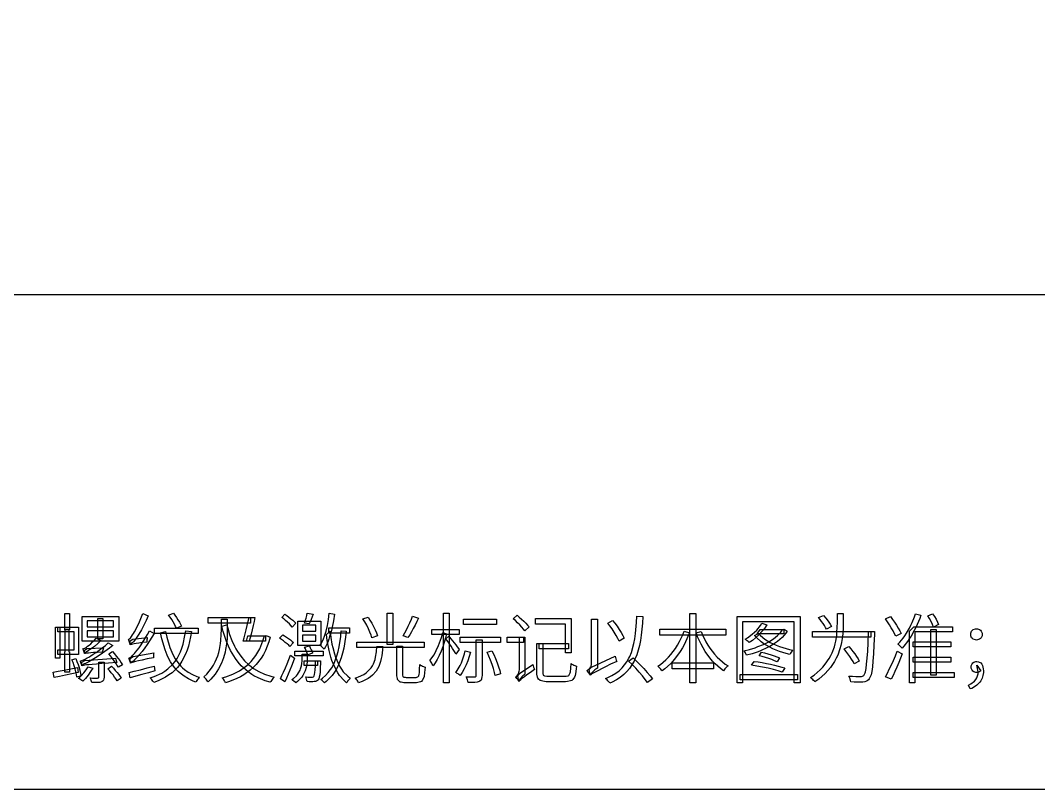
# Model space of a CAD drawing. Header units: millimetres. Extents: x 5 to 292, y 5 to 205.
# Drawn here: x 45.92 to 74.7, y 5 to 26.75 of the extents above; entities that cross this region are included whole.
import ezdxf

# ---------------------------------------------------------------- set-up
doc = ezdxf.new("R2010")
doc.units = ezdxf.units.MM
doc.layers.add('ANNOTATION', color=7, linetype='Continuous')
doc.layers.add('REFERENCE', color=8, linetype='Continuous')

msp = doc.modelspace()

# ---------------------------------------------------------------- linework, layer by layer
at = {"layer": 'ANNOTATION'}
for points in [[(47.173, 9.976), (47.308, 9.976), (47.308, 9.521), (47.173, 9.521), (47.173, 9.976)], [(47.667, 9.895), (48.701, 9.895), (48.701, 9.194), (47.667, 9.194), (47.667, 9.895)], [(48.109, 9.837), (48.25, 9.837), (48.25, 9.267), (48.109, 9.267), (48.109, 9.837)], [(49.024, 9.094), (49.02, 9.113), (49.012, 9.138), (49.002, 9.167), (48.992, 9.195), (48.982, 9.222), (48.972, 9.246), (48.987, 9.251), (49.016, 9.271), (49.03, 9.287), (49.061, 9.327), (49.092, 9.376), (49.115, 9.412), (49.145, 9.464), (49.182, 9.531), (49.223, 9.61), (49.265, 9.697), (49.307, 9.791), (49.346, 9.887), (49.379, 9.983), (49.531, 9.915), (49.474, 9.783), (49.41, 9.651), (49.341, 9.522), (49.27, 9.398), (49.196, 9.284), (49.12, 9.181), (49.12, 9.177), (49.12, 9.177), (49.106, 9.168), (49.091, 9.159), (49.073, 9.147), (49.055, 9.134), (49.039, 9.12), (49.028, 9.107), (49.024, 9.094)], [(50.11, 9.934), (50.244, 9.987), (50.289, 9.929), (50.333, 9.865), (50.375, 9.8), (50.415, 9.736), (50.449, 9.676), (50.473, 9.624), (50.332, 9.562), (50.309, 9.615), (50.277, 9.676), (50.24, 9.742), (50.198, 9.809), (50.154, 9.874), (50.11, 9.934)], [(51.601, 9.82), (51.768, 9.82), (51.768, 9.532), (51.766, 9.401), (51.76, 9.26), (51.746, 9.113), (51.721, 8.961), (51.704, 8.884), (51.66, 8.729), (51.632, 8.65), (51.601, 8.572), (51.522, 8.417), (51.475, 8.341), (51.423, 8.266), (51.299, 8.12), (51.227, 8.049), (51.213, 8.071), (51.193, 8.096), (51.172, 8.121), (51.15, 8.146), (51.128, 8.168), (51.108, 8.185), (51.19, 8.266), (51.326, 8.434), (51.38, 8.521), (51.427, 8.609), (51.5, 8.786), (51.527, 8.875), (51.548, 8.963), (51.578, 9.136), (51.587, 9.221), (51.598, 9.382), (51.601, 9.532), (51.601, 9.82)], [(51.225, 9.869), (52.422, 9.869), (52.422, 9.709), (51.225, 9.709), (51.225, 9.869)], [(52.384, 9.869), (52.549, 9.869), (52.524, 9.757), (52.497, 9.638), (52.469, 9.517), (52.441, 9.399), (52.414, 9.291), (52.388, 9.198), (52.215, 9.198), (52.245, 9.295), (52.276, 9.404), (52.306, 9.521), (52.334, 9.641), (52.361, 9.759), (52.384, 9.869)], [(53.307, 9.869), (53.399, 9.962), (53.454, 9.923), (53.51, 9.879), (53.566, 9.833), (53.619, 9.787), (53.666, 9.743), (53.703, 9.703), (53.604, 9.598), (53.568, 9.641), (53.523, 9.687), (53.472, 9.735), (53.417, 9.783), (53.362, 9.829), (53.307, 9.869)], [(54.027, 9.987), (54.194, 9.964), (54.166, 9.889), (54.139, 9.814), (54.111, 9.745), (54.085, 9.686), (53.953, 9.711), (53.972, 9.776), (53.993, 9.849), (54.012, 9.923), (54.027, 9.987)], [(54.65, 9.987), (54.795, 9.964), (54.766, 9.774), (54.729, 9.59), (54.709, 9.5), (54.661, 9.331), (54.634, 9.251), (54.606, 9.174), (54.54, 9.035), (54.504, 8.972), (54.491, 8.987), (54.473, 9.006), (54.453, 9.027), (54.432, 9.048), (54.413, 9.066), (54.395, 9.081), (54.428, 9.139), (54.487, 9.266), (54.513, 9.335), (54.558, 9.484), (54.596, 9.645), (54.626, 9.814), (54.65, 9.987)], [(55.603, 9.827), (55.748, 9.88), (55.801, 9.795), (55.855, 9.704), (55.905, 9.61), (55.95, 9.517), (55.986, 9.43), (56.011, 9.352), (55.855, 9.292), (55.832, 9.369), (55.798, 9.456), (55.756, 9.55), (55.709, 9.646), (55.657, 9.74), (55.603, 9.827)], [(56.289, 9.985), (56.451, 9.985), (56.451, 9.107), (56.289, 9.107), (56.289, 9.985)], [(57.007, 9.904), (57.174, 9.844), (57.127, 9.75), (57.077, 9.651), (57.026, 9.553), (56.974, 9.459), (56.923, 9.373), (56.874, 9.299), (56.738, 9.352), (56.785, 9.431), (56.835, 9.521), (56.884, 9.619), (56.931, 9.719), (56.973, 9.816), (57.007, 9.904)], [(57.877, 9.985), (58.037, 9.985), (58.037, 8.021), (57.877, 8.021), (57.877, 9.985)], [(58.441, 9.823), (59.373, 9.823), (59.373, 9.671), (58.441, 9.671), (58.441, 9.823)], [(59.848, 9.833), (59.959, 9.932), (60.02, 9.88), (60.083, 9.822), (60.145, 9.763), (60.204, 9.706), (60.257, 9.652), (60.298, 9.602), (60.181, 9.487), (60.141, 9.539), (60.091, 9.596), (60.033, 9.657), (59.972, 9.719), (59.909, 9.779), (59.848, 9.833)], [(60.478, 9.835), (61.487, 9.835), (61.487, 8.869), (61.326, 8.869), (61.326, 9.675), (60.478, 9.675), (60.478, 9.835)], [(62.021, 8.232), (62.012, 8.253), (61.999, 8.276), (61.982, 8.301), (61.964, 8.326), (61.948, 8.349), (61.934, 8.365), (61.957, 8.383), (61.985, 8.407), (62.013, 8.437), (62.038, 8.473), (62.048, 8.493), (62.06, 8.536), (62.062, 8.559), (62.062, 9.82), (62.233, 9.82), (62.233, 8.437), (62.233, 8.437), (62.211, 8.422), (62.188, 8.405), (62.159, 8.384), (62.128, 8.359), (62.097, 8.333), (62.068, 8.305), (62.043, 8.278), (62.027, 8.254), (62.021, 8.232)], [(63.346, 9.901), (63.517, 9.895), (63.504, 9.71), (63.467, 9.371), (63.443, 9.217), (63.415, 9.072), (63.339, 8.809), (63.291, 8.691), (63.264, 8.635), (63.204, 8.528), (63.135, 8.429), (63.058, 8.337), (63.016, 8.294), (62.972, 8.253), (62.874, 8.175), (62.765, 8.102), (62.645, 8.037), (62.581, 8.006), (62.568, 8.025), (62.549, 8.05), (62.527, 8.076), (62.503, 8.102), (62.48, 8.125), (62.459, 8.145), (62.522, 8.171), (62.64, 8.229), (62.746, 8.293), (62.841, 8.363), (62.884, 8.401), (62.924, 8.44), (62.998, 8.525), (63.063, 8.617), (63.119, 8.716), (63.144, 8.769), (63.189, 8.88), (63.259, 9.128), (63.284, 9.265), (63.305, 9.41), (63.336, 9.729), (63.346, 9.901)], [(62.519, 9.711), (62.656, 9.786), (62.72, 9.706), (62.783, 9.618), (62.844, 9.529), (62.9, 9.441), (62.948, 9.359), (62.985, 9.286), (62.842, 9.2), (62.806, 9.276), (62.759, 9.361), (62.705, 9.451), (62.644, 9.542), (62.581, 9.631), (62.519, 9.711)], [(64.84, 9.983), (65.009, 9.983), (65.009, 8.019), (64.84, 8.019), (64.84, 9.983)], [(66.174, 9.891), (67.955, 9.891), (67.955, 8.019), (67.794, 8.019), (67.794, 9.746), (66.328, 9.746), (66.328, 8.019), (66.174, 8.019), (66.174, 9.891)], [(69.01, 9.981), (69.173, 9.981), (69.173, 9.726), (69.17, 9.577), (69.161, 9.416), (69.153, 9.332), (69.126, 9.16), (69.107, 9.071), (69.084, 8.982), (69.019, 8.804), (68.978, 8.714), (68.931, 8.626), (68.814, 8.451), (68.745, 8.366), (68.668, 8.282), (68.483, 8.124), (68.376, 8.049), (68.36, 8.068), (68.34, 8.089), (68.317, 8.11), (68.293, 8.132), (68.27, 8.151), (68.249, 8.166), (68.352, 8.237), (68.529, 8.385), (68.603, 8.463), (68.67, 8.543), (68.781, 8.705), (68.827, 8.788), (68.865, 8.871), (68.926, 9.037), (68.948, 9.12), (68.966, 9.202), (68.991, 9.362), (68.999, 9.44), (69.007, 9.589), (69.01, 9.728), (69.01, 9.981)], [(68.478, 9.865), (68.615, 9.925), (68.681, 9.85), (68.747, 9.765), (68.806, 9.681), (68.848, 9.611), (68.703, 9.54), (68.678, 9.588), (68.645, 9.641), (68.607, 9.697), (68.565, 9.756), (68.521, 9.813), (68.478, 9.865)], [(70.372, 9.825), (70.511, 9.891), (70.567, 9.815), (70.624, 9.731), (70.68, 9.646), (70.732, 9.563), (70.777, 9.486), (70.81, 9.419), (70.66, 9.339), (70.628, 9.409), (70.585, 9.488), (70.535, 9.574), (70.481, 9.661), (70.426, 9.746), (70.372, 9.825)], [(71.22, 9.966), (71.37, 9.93), (71.338, 9.841), (71.265, 9.667), (71.224, 9.581), (71.182, 9.497), (71.092, 9.338), (71.044, 9.262), (70.995, 9.191), (70.892, 9.061), (70.838, 9.002), (70.824, 9.019), (70.805, 9.039), (70.782, 9.061), (70.76, 9.082), (70.739, 9.1), (70.72, 9.115), (70.773, 9.168), (70.873, 9.287), (70.92, 9.353), (70.965, 9.422), (71.05, 9.569), (71.09, 9.646), (71.127, 9.725), (71.192, 9.885), (71.22, 9.966)], [(71.567, 9.91), (71.701, 9.97), (71.752, 9.896), (71.799, 9.816), (71.841, 9.738), (71.872, 9.671), (71.727, 9.598), (71.698, 9.668), (71.657, 9.75), (71.612, 9.834), (71.567, 9.91)], [(46.914, 9.596), (47.036, 9.596), (47.036, 8.715), (46.914, 8.715), (46.914, 9.596)], [(46.983, 9.596), (47.56, 9.596), (47.56, 8.818), (46.983, 8.818), (46.983, 8.953), (47.436, 8.953), (47.436, 9.461), (46.983, 9.461), (46.983, 9.596)], [(47.188, 9.538), (47.293, 9.538), (47.293, 8.893), (47.308, 8.893), (47.308, 8.322), (47.173, 8.322), (47.173, 8.893), (47.188, 8.893), (47.188, 9.538)], [(47.808, 9.776), (47.808, 9.605), (48.554, 9.605), (48.554, 9.776), (47.808, 9.776)], [(49.71, 9.568), (50.943, 9.568), (50.943, 9.414), (49.71, 9.414), (49.71, 9.568)], [(51.755, 9.658), (51.779, 9.565), (51.833, 9.385), (51.897, 9.216), (51.97, 9.056), (52.01, 8.98), (52.053, 8.907), (52.148, 8.77), (52.255, 8.644), (52.375, 8.53), (52.44, 8.478), (52.509, 8.429), (52.657, 8.341), (52.82, 8.268), (52.999, 8.208), (53.094, 8.183), (53.075, 8.164), (53.055, 8.139), (53.034, 8.113), (53.015, 8.086), (52.999, 8.06), (52.984, 8.034), (52.84, 8.077), (52.642, 8.157), (52.52, 8.221), (52.463, 8.256), (52.355, 8.331), (52.162, 8.503), (52.077, 8.6), (51.999, 8.704), (51.863, 8.933), (51.803, 9.058), (51.75, 9.19), (51.656, 9.474), (51.616, 9.626), (51.755, 9.658)], [(53.765, 9.767), (54.414, 9.767), (54.414, 9.077), (53.765, 9.077), (53.765, 9.767)], [(53.897, 9.647), (53.897, 9.481), (54.275, 9.481), (54.275, 9.647), (53.897, 9.647)], [(54.641, 9.575), (55.222, 9.575), (55.222, 9.427), (54.641, 9.427), (54.641, 9.575)], [(57.55, 9.532), (58.317, 9.532), (58.317, 9.382), (57.55, 9.382), (57.55, 9.532)], [(63.996, 9.534), (65.86, 9.534), (65.86, 9.371), (63.996, 9.371), (63.996, 9.534)], [(67.45, 9.532), (67.48, 9.532), (67.503, 9.538), (67.596, 9.485), (67.552, 9.42), (67.446, 9.299), (67.385, 9.242), (67.318, 9.189), (67.175, 9.091), (67.098, 9.047), (67.019, 9.005), (66.857, 8.931), (66.773, 8.899), (66.607, 8.843), (66.443, 8.799), (66.434, 8.82), (66.423, 8.843), (66.411, 8.868), (66.396, 8.892), (66.381, 8.912), (66.367, 8.929), (66.526, 8.966), (66.687, 9.014), (66.767, 9.043), (66.923, 9.107), (66.998, 9.143), (67.07, 9.181), (67.204, 9.265), (67.264, 9.309), (67.32, 9.356), (67.413, 9.456), (67.45, 9.508), (67.45, 9.532)], [(66.88, 9.703), (67.014, 9.656), (66.949, 9.56), (66.872, 9.467), (66.788, 9.377), (66.699, 9.295), (66.608, 9.22), (66.518, 9.156), (66.505, 9.172), (66.486, 9.189), (66.465, 9.207), (66.443, 9.224), (66.423, 9.24), (66.405, 9.252), (66.473, 9.295), (66.605, 9.395), (66.67, 9.452), (66.731, 9.512), (66.836, 9.637), (66.88, 9.703)], [(66.83, 9.532), (67.499, 9.532), (67.499, 9.408), (66.745, 9.408), (66.83, 9.532)], [(71.199, 9.602), (72.266, 9.602), (72.266, 9.463), (71.199, 9.463), (71.199, 8.019), (71.049, 8.019), (71.049, 9.476), (71.167, 9.602), (71.199, 9.602)], [(71.65, 9.523), (71.806, 9.523), (71.806, 8.237), (71.65, 8.237), (71.65, 9.523)], [(72.941, 9.228), (72.91, 9.231), (72.853, 9.252), (72.828, 9.271), (72.806, 9.294), (72.782, 9.352), (72.779, 9.387), (72.782, 9.422), (72.806, 9.481), (72.828, 9.505), (72.853, 9.524), (72.91, 9.546), (72.941, 9.549), (72.972, 9.546), (73.029, 9.524), (73.054, 9.505), (73.076, 9.481), (73.1, 9.422), (73.103, 9.387), (73.1, 9.352), (73.076, 9.294), (73.054, 9.271), (73.029, 9.252), (72.972, 9.231), (72.941, 9.228)], [(47.733, 8.846), (47.728, 8.863), (47.721, 8.886), (47.713, 8.912), (47.705, 8.939), (47.697, 8.963), (47.688, 8.982), (47.714, 8.989), (47.739, 8.999), (47.765, 9.014), (47.793, 9.032), (47.821, 9.052), (47.861, 9.085), (47.91, 9.127), (47.963, 9.176), (48.015, 9.23), (48.062, 9.286), (48.195, 9.22), (48.107, 9.133), (48.013, 9.051), (47.918, 8.979), (47.827, 8.921), (47.827, 8.916), (47.827, 8.916), (47.812, 8.91), (47.796, 8.902), (47.779, 8.892), (47.762, 8.88), (47.747, 8.868), (47.736, 8.857), (47.733, 8.846)], [(47.808, 9.489), (47.808, 9.316), (48.554, 9.316), (48.554, 9.489), (47.808, 9.489)], [(49.035, 8.576), (49.031, 8.594), (49.024, 8.618), (49.015, 8.645), (49.006, 8.671), (48.996, 8.696), (48.988, 8.718), (49.005, 8.723), (49.041, 8.743), (49.059, 8.759), (49.099, 8.8), (49.143, 8.852), (49.175, 8.889), (49.219, 8.944), (49.273, 9.014), (49.331, 9.097), (49.394, 9.189), (49.457, 9.288), (49.517, 9.391), (49.573, 9.493), (49.704, 9.417), (49.64, 9.312), (49.506, 9.108), (49.434, 9.007), (49.361, 8.91), (49.214, 8.736), (49.139, 8.658), (49.139, 8.653), (49.139, 8.653), (49.124, 8.646), (49.108, 8.637), (49.088, 8.627), (49.068, 8.615), (49.051, 8.602), (49.039, 8.589), (49.035, 8.576)], [(49.024, 9.094), (49.022, 9.207), (49.097, 9.254), (49.503, 9.297), (49.499, 9.267), (49.495, 9.233), (49.493, 9.199), (49.492, 9.173), (49.366, 9.157), (49.266, 9.143), (49.189, 9.131), (49.132, 9.121), (49.09, 9.113), (49.06, 9.106), (49.039, 9.1), (49.024, 9.094)], [(50.593, 9.491), (50.753, 9.47), (50.729, 9.325), (50.668, 9.061), (50.63, 8.942), (50.587, 8.831), (50.485, 8.63), (50.425, 8.54), (50.359, 8.456), (50.207, 8.307), (50.12, 8.242), (50.026, 8.181), (49.813, 8.074), (49.693, 8.027), (49.682, 8.046), (49.666, 8.069), (49.647, 8.094), (49.627, 8.119), (49.606, 8.143), (49.588, 8.162), (49.706, 8.202), (49.914, 8.296), (50.005, 8.351), (50.088, 8.411), (50.233, 8.548), (50.296, 8.626), (50.352, 8.709), (50.446, 8.897), (50.485, 9.001), (50.518, 9.112), (50.572, 9.357), (50.593, 9.491)], [(50.024, 9.468), (50.057, 9.309), (50.143, 9.017), (50.197, 8.883), (50.227, 8.819), (50.295, 8.7), (50.372, 8.59), (50.458, 8.49), (50.505, 8.444), (50.555, 8.4), (50.662, 8.322), (50.781, 8.255), (50.912, 8.2), (50.982, 8.177), (50.964, 8.158), (50.944, 8.136), (50.925, 8.112), (50.907, 8.087), (50.891, 8.062), (50.877, 8.04), (50.805, 8.068), (50.67, 8.131), (50.546, 8.205), (50.435, 8.29), (50.384, 8.337), (50.336, 8.387), (50.247, 8.493), (50.167, 8.611), (50.097, 8.738), (50.066, 8.806), (50.009, 8.949), (49.914, 9.265), (49.877, 9.438), (50.024, 9.468)], [(52.807, 9.35), (52.839, 9.35), (52.869, 9.359), (52.976, 9.314), (52.939, 9.179), (52.846, 8.933), (52.789, 8.822), (52.726, 8.719), (52.582, 8.534), (52.502, 8.452), (52.418, 8.378), (52.235, 8.247), (52.138, 8.192), (52.037, 8.142), (51.827, 8.058), (51.717, 8.023), (51.706, 8.045), (51.692, 8.07), (51.676, 8.095), (51.659, 8.121), (51.642, 8.145), (51.625, 8.164), (51.728, 8.193), (51.925, 8.268), (52.021, 8.312), (52.113, 8.363), (52.285, 8.482), (52.365, 8.55), (52.44, 8.624), (52.575, 8.791), (52.635, 8.884), (52.688, 8.984), (52.775, 9.203), (52.807, 9.322), (52.807, 9.35)], [(52.346, 9.35), (52.845, 9.35), (52.845, 9.198), (52.311, 9.198), (52.346, 9.35)], [(53.245, 9.278), (53.335, 9.376), (53.388, 9.344), (53.443, 9.307), (53.498, 9.269), (53.551, 9.231), (53.598, 9.193), (53.636, 9.158), (53.54, 9.049), (53.505, 9.083), (53.46, 9.121), (53.408, 9.162), (53.353, 9.204), (53.298, 9.243), (53.245, 9.278)], [(53.897, 9.367), (53.897, 9.196), (54.275, 9.196), (54.275, 9.367), (53.897, 9.367)], [(54.991, 9.489), (55.128, 9.478), (55.109, 9.312), (55.058, 9.003), (55.026, 8.862), (54.988, 8.728), (54.892, 8.486), (54.834, 8.378), (54.802, 8.326), (54.732, 8.229), (54.652, 8.138), (54.563, 8.055), (54.515, 8.017), (54.503, 8.031), (54.486, 8.048), (54.466, 8.066), (54.445, 8.084), (54.426, 8.101), (54.408, 8.115), (54.455, 8.149), (54.543, 8.225), (54.621, 8.308), (54.689, 8.399), (54.72, 8.448), (54.775, 8.551), (54.866, 8.781), (54.901, 8.908), (54.93, 9.042), (54.975, 9.332), (54.991, 9.489)], [(54.673, 9.481), (54.696, 9.302), (54.727, 9.117), (54.747, 9.023), (54.797, 8.838), (54.827, 8.746), (54.861, 8.657), (54.944, 8.488), (54.992, 8.409), (55.046, 8.334), (55.172, 8.204), (55.244, 8.149), (55.227, 8.132), (55.208, 8.112), (55.189, 8.089), (55.17, 8.065), (55.154, 8.041), (55.141, 8.021), (55.069, 8.082), (54.944, 8.223), (54.89, 8.303), (54.842, 8.387), (54.759, 8.562), (54.724, 8.654), (54.694, 8.748), (54.644, 8.936), (54.624, 9.03), (54.592, 9.213), (54.568, 9.387), (54.673, 9.481)], [(57.858, 9.442), (57.967, 9.408), (57.936, 9.288), (57.899, 9.162), (57.857, 9.035), (57.809, 8.911), (57.758, 8.792), (57.703, 8.681), (57.645, 8.582), (57.586, 8.5), (57.576, 8.522), (57.562, 8.549), (57.545, 8.576), (57.528, 8.603), (57.512, 8.628), (57.497, 8.649), (57.533, 8.696), (57.605, 8.806), (57.64, 8.869), (57.675, 8.937), (57.74, 9.079), (57.769, 9.153), (57.819, 9.302), (57.858, 9.442)], [(58.027, 9.337), (58.051, 9.308), (58.087, 9.264), (58.131, 9.209), (58.178, 9.149), (58.225, 9.09), (58.268, 9.035), (58.303, 8.99), (58.326, 8.959), (58.232, 8.833), (58.206, 8.875), (58.173, 8.93), (58.134, 8.992), (58.092, 9.057), (58.049, 9.121), (58.008, 9.179), (57.973, 9.228), (57.945, 9.265), (58.027, 9.337)], [(58.347, 9.312), (59.488, 9.312), (59.488, 9.16), (58.347, 9.16), (58.347, 9.312)], [(58.804, 9.237), (58.967, 9.237), (58.967, 8.226), (58.966, 8.194), (58.957, 8.14), (58.95, 8.118), (58.939, 8.099), (58.907, 8.069), (58.886, 8.057), (58.831, 8.041), (58.763, 8.033), (58.678, 8.029), (58.576, 8.027), (58.569, 8.066), (58.557, 8.109), (58.541, 8.153), (58.524, 8.192), (58.604, 8.19), (58.675, 8.19), (58.764, 8.19), (58.784, 8.193), (58.796, 8.199), (58.802, 8.21), (58.804, 8.228), (58.804, 9.237)], [(59.681, 9.314), (60.136, 9.314), (60.136, 9.158), (59.681, 9.158), (59.681, 9.314)], [(60.01, 8.059), (59.999, 8.079), (59.985, 8.101), (59.969, 8.123), (59.952, 8.146), (59.935, 8.166), (59.918, 8.181), (59.95, 8.21), (59.985, 8.256), (60.002, 8.284), (60.02, 8.35), (60.023, 8.388), (60.023, 9.314), (60.181, 9.314), (60.181, 8.269), (60.181, 8.269), (60.164, 8.254), (60.145, 8.236), (60.121, 8.214), (60.095, 8.189), (60.07, 8.161), (60.046, 8.133), (60.027, 8.106), (60.014, 8.082), (60.01, 8.059)], [(64.684, 9.481), (64.83, 9.436), (64.788, 9.326), (64.687, 9.112), (64.63, 9.009), (64.568, 8.909), (64.435, 8.723), (64.364, 8.637), (64.29, 8.557), (64.136, 8.418), (64.056, 8.359), (64.041, 8.379), (64.022, 8.402), (64, 8.426), (63.978, 8.449), (63.956, 8.47), (63.936, 8.489), (64.014, 8.541), (64.165, 8.667), (64.238, 8.741), (64.307, 8.821), (64.437, 8.995), (64.496, 9.088), (64.551, 9.185), (64.645, 9.381), (64.684, 9.481)], [(65.159, 9.474), (65.198, 9.375), (65.292, 9.182), (65.348, 9.087), (65.408, 8.996), (65.54, 8.826), (65.611, 8.747), (65.685, 8.675), (65.84, 8.552), (65.92, 8.502), (65.899, 8.484), (65.876, 8.462), (65.852, 8.437), (65.83, 8.412), (65.81, 8.387), (65.794, 8.363), (65.712, 8.421), (65.556, 8.558), (65.482, 8.637), (65.41, 8.723), (65.276, 8.908), (65.214, 9.007), (65.157, 9.11), (65.058, 9.322), (65.016, 9.431), (65.159, 9.474)], [(66.785, 9.414), (66.836, 9.36), (66.96, 9.257), (67.033, 9.209), (67.112, 9.164), (67.283, 9.083), (67.374, 9.048), (67.468, 9.016), (67.658, 8.964), (67.754, 8.944), (67.731, 8.921), (67.705, 8.889), (67.682, 8.854), (67.664, 8.822), (67.567, 8.846), (67.375, 8.905), (67.28, 8.942), (67.187, 8.982), (67.013, 9.074), (66.932, 9.126), (66.856, 9.18), (66.724, 9.298), (66.668, 9.361), (66.785, 9.414)], [(68.307, 9.47), (69.955, 9.47), (69.955, 9.31), (68.307, 9.31), (68.307, 9.47)], [(69.891, 9.47), (70.058, 9.47), (70.058, 9.47), (70.057, 9.454), (70.056, 9.437), (70.056, 9.419), (70.056, 9.387), (70.043, 9.09), (70.03, 8.841), (70.016, 8.637), (70.001, 8.473), (69.983, 8.344), (69.962, 8.247), (69.951, 8.21), (69.923, 8.151), (69.908, 8.13), (69.89, 8.109), (69.851, 8.077), (69.831, 8.067), (69.786, 8.051), (69.731, 8.042), (69.666, 8.039), (69.582, 8.039), (69.487, 8.041), (69.389, 8.046), (69.383, 8.085), (69.372, 8.13), (69.354, 8.174), (69.333, 8.213), (69.438, 8.205), (69.534, 8.201), (69.613, 8.201), (69.664, 8.2), (69.695, 8.2), (69.72, 8.205), (69.74, 8.214), (69.758, 8.23), (69.771, 8.247), (69.793, 8.299), (69.803, 8.334), (69.822, 8.426), (69.838, 8.552), (69.854, 8.713), (69.867, 8.912), (69.88, 9.152), (69.891, 9.438), (69.891, 9.47)], [(47.658, 8.502), (47.655, 8.519), (47.648, 8.542), (47.641, 8.568), (47.632, 8.595), (47.624, 8.619), (47.615, 8.638), (47.656, 8.649), (47.702, 8.666), (47.754, 8.691), (47.812, 8.724), (47.853, 8.747), (47.91, 8.783), (47.981, 8.828), (48.061, 8.882), (48.147, 8.943), (48.235, 9.009), (48.322, 9.079), (48.404, 9.151), (48.53, 9.072), (48.437, 8.997), (48.245, 8.856), (48.147, 8.79), (48.048, 8.728), (47.853, 8.618), (47.757, 8.57), (47.757, 8.566), (47.757, 8.566), (47.743, 8.56), (47.727, 8.554), (47.708, 8.544), (47.689, 8.533), (47.673, 8.522), (47.662, 8.511), (47.658, 8.502)], [(47.733, 8.846), (47.733, 8.948), (47.81, 8.991), (48.267, 9.006), (48.257, 8.976), (48.247, 8.943), (48.239, 8.911), (48.233, 8.886), (48.098, 8.88), (47.99, 8.874), (47.908, 8.868), (47.846, 8.863), (47.802, 8.859), (47.77, 8.855), (47.749, 8.851), (47.733, 8.846)], [(53.953, 9.032), (54.087, 9.066), (54.115, 9.014), (54.141, 8.957), (54.164, 8.901), (54.181, 8.854), (54.04, 8.814), (54.024, 8.863), (54.002, 8.92), (53.977, 8.979), (53.953, 9.032)], [(55.998, 9.045), (56.167, 9.045), (56.159, 8.955), (56.136, 8.785), (56.121, 8.705), (56.102, 8.627), (56.05, 8.484), (56.016, 8.417), (55.977, 8.354), (55.876, 8.239), (55.815, 8.188), (55.746, 8.139), (55.579, 8.055), (55.481, 8.019), (55.47, 8.041), (55.455, 8.066), (55.437, 8.091), (55.419, 8.116), (55.4, 8.138), (55.381, 8.156), (55.472, 8.186), (55.626, 8.259), (55.689, 8.3), (55.744, 8.346), (55.834, 8.446), (55.869, 8.501), (55.898, 8.558), (55.943, 8.683), (55.959, 8.749), (55.982, 8.892), (55.998, 9.045)], [(55.425, 9.168), (57.334, 9.168), (57.334, 9.017), (55.425, 9.017), (55.425, 9.168)], [(56.562, 9.055), (56.723, 9.055), (56.723, 8.258), (56.724, 8.235), (56.733, 8.201), (56.741, 8.191), (56.753, 8.184), (56.794, 8.176), (56.823, 8.175), (56.875, 8.175), (56.959, 8.175), (57.044, 8.175), (57.103, 8.175), (57.123, 8.176), (57.155, 8.189), (57.167, 8.2), (57.177, 8.216), (57.192, 8.268), (57.197, 8.303), (57.205, 8.399), (57.21, 8.534), (57.229, 8.519), (57.254, 8.506), (57.281, 8.494), (57.309, 8.482), (57.336, 8.473), (57.36, 8.465), (57.346, 8.311), (57.328, 8.195), (57.315, 8.15), (57.279, 8.083), (57.256, 8.06), (57.228, 8.044), (57.158, 8.025), (57.116, 8.023), (57.056, 8.023), (56.959, 8.023), (56.864, 8.023), (56.806, 8.023), (56.76, 8.024), (56.686, 8.034), (56.656, 8.043), (56.632, 8.055), (56.595, 8.091), (56.582, 8.115), (56.574, 8.143), (56.564, 8.215), (56.562, 8.258), (56.562, 9.055)], [(59.11, 8.884), (59.247, 8.927), (59.299, 8.819), (59.348, 8.704), (59.394, 8.587), (59.435, 8.474), (59.468, 8.369), (59.491, 8.277), (59.343, 8.224), (59.321, 8.316), (59.291, 8.422), (59.253, 8.538), (59.208, 8.656), (59.16, 8.774), (59.11, 8.884)], [(60.519, 9.134), (60.683, 9.134), (60.683, 8.309), (60.685, 8.28), (60.7, 8.238), (60.713, 8.225), (60.732, 8.216), (60.799, 8.206), (60.846, 8.205), (60.911, 8.205), (61.016, 8.205), (61.134, 8.205), (61.243, 8.205), (61.318, 8.205), (61.349, 8.206), (61.399, 8.22), (61.417, 8.231), (61.433, 8.248), (61.456, 8.3), (61.464, 8.335), (61.476, 8.431), (61.483, 8.564), (61.505, 8.549), (61.531, 8.535), (61.558, 8.522), (61.586, 8.511), (61.614, 8.502), (61.639, 8.495), (61.632, 8.413), (61.612, 8.278), (61.599, 8.225), (61.582, 8.18), (61.537, 8.112), (61.507, 8.089), (61.472, 8.072), (61.382, 8.053), (61.326, 8.051), (61.259, 8.051), (61.145, 8.051), (61.015, 8.051), (60.9, 8.051), (60.835, 8.051), (60.778, 8.052), (60.684, 8.063), (60.646, 8.072), (60.614, 8.085), (60.564, 8.124), (60.547, 8.15), (60.535, 8.181), (60.52, 8.262), (60.519, 8.311), (60.519, 9.134)], [(60.587, 9.134), (61.416, 9.134), (61.416, 8.98), (60.587, 8.98), (60.587, 9.134)], [(69.199, 8.982), (69.331, 9.047), (69.387, 8.981), (69.444, 8.91), (69.5, 8.836), (69.552, 8.763), (69.597, 8.696), (69.63, 8.636), (69.489, 8.559), (69.457, 8.621), (69.414, 8.691), (69.365, 8.765), (69.31, 8.84), (69.254, 8.914), (69.199, 8.982)], [(71.154, 9.175), (72.221, 9.175), (72.221, 9.034), (71.154, 9.034), (71.154, 9.175)], [(47.376, 8.67), (47.487, 8.705), (47.52, 8.625), (47.551, 8.539), (47.579, 8.452), (47.603, 8.367), (47.621, 8.288), (47.635, 8.217), (47.517, 8.179), (47.507, 8.251), (47.489, 8.332), (47.466, 8.417), (47.439, 8.505), (47.409, 8.591), (47.376, 8.67)], [(47.658, 8.502), (47.656, 8.606), (47.744, 8.655), (48.611, 8.715), (48.617, 8.684), (48.625, 8.651), (48.635, 8.62), (48.644, 8.596), (48.412, 8.578), (48.223, 8.564), (48.071, 8.552), (47.951, 8.541), (47.858, 8.532), (47.789, 8.525), (47.738, 8.519), (47.703, 8.512), (47.678, 8.506), (47.658, 8.502)], [(48.417, 8.841), (48.526, 8.904), (48.578, 8.843), (48.632, 8.778), (48.684, 8.712), (48.732, 8.647), (48.773, 8.586), (48.804, 8.532), (48.691, 8.461), (48.658, 8.514), (48.618, 8.576), (48.571, 8.644), (48.521, 8.712), (48.468, 8.779), (48.417, 8.841)], [(49.035, 8.576), (49.026, 8.707), (49.107, 8.762), (49.689, 8.867), (49.687, 8.834), (49.685, 8.796), (49.685, 8.76), (49.686, 8.73), (49.505, 8.694), (49.364, 8.664), (49.256, 8.641), (49.177, 8.622), (49.12, 8.608), (49.081, 8.597), (49.055, 8.587), (49.035, 8.576)], [(53.269, 8.134), (53.312, 8.223), (53.359, 8.326), (53.41, 8.441), (53.46, 8.561), (53.508, 8.683), (53.553, 8.801), (53.666, 8.72), (53.628, 8.609), (53.584, 8.493), (53.538, 8.376), (53.491, 8.261), (53.444, 8.151), (53.399, 8.051), (53.269, 8.134)], [(53.888, 8.831), (54.025, 8.831), (54.025, 8.698), (54.023, 8.622), (54.015, 8.54), (53.999, 8.453), (53.972, 8.363), (53.954, 8.317), (53.906, 8.227), (53.876, 8.182), (53.841, 8.139), (53.755, 8.056), (53.705, 8.017), (53.682, 8.039), (53.653, 8.065), (53.622, 8.089), (53.594, 8.11), (53.641, 8.145), (53.721, 8.22), (53.753, 8.259), (53.78, 8.299), (53.824, 8.379), (53.84, 8.418), (53.864, 8.496), (53.879, 8.571), (53.886, 8.641), (53.888, 8.703), (53.888, 8.831)], [(53.677, 8.914), (54.479, 8.914), (54.479, 8.779), (53.677, 8.779), (53.677, 8.914)], [(53.944, 8.645), (54.32, 8.645), (54.32, 8.512), (53.944, 8.512), (53.944, 8.645)], [(54.262, 8.645), (54.406, 8.645), (54.406, 8.645), (54.406, 8.622), (54.405, 8.602), (54.404, 8.585), (54.397, 8.444), (54.389, 8.332), (54.379, 8.245), (54.368, 8.181), (54.355, 8.135), (54.337, 8.104), (54.315, 8.084), (54.289, 8.069), (54.26, 8.059), (54.226, 8.053), (54.188, 8.051), (54.139, 8.051), (54.082, 8.051), (54.023, 8.053), (54.019, 8.086), (54.011, 8.122), (54, 8.157), (53.985, 8.185), (54.04, 8.181), (54.09, 8.179), (54.131, 8.177), (54.158, 8.177), (54.177, 8.178), (54.204, 8.188), (54.213, 8.196), (54.225, 8.218), (54.235, 8.256), (54.243, 8.311), (54.251, 8.388), (54.258, 8.49), (54.262, 8.621), (54.262, 8.645)], [(58.494, 8.921), (58.642, 8.889), (58.606, 8.765), (58.564, 8.644), (58.516, 8.526), (58.465, 8.416), (58.41, 8.316), (58.353, 8.228), (58.336, 8.24), (58.315, 8.255), (58.291, 8.271), (58.267, 8.287), (58.244, 8.301), (58.223, 8.311), (58.267, 8.372), (58.347, 8.511), (58.383, 8.589), (58.417, 8.671), (58.472, 8.837), (58.494, 8.921)], [(62.021, 8.232), (61.996, 8.397), (62.062, 8.461), (62.731, 8.775), (62.739, 8.739), (62.75, 8.697), (62.762, 8.657), (62.773, 8.626), (62.602, 8.543), (62.461, 8.475), (62.347, 8.419), (62.256, 8.372), (62.186, 8.335), (62.131, 8.306), (62.091, 8.283), (62.062, 8.264), (62.04, 8.248), (62.021, 8.232)], [(63.111, 8.634), (63.239, 8.724), (63.338, 8.63), (63.441, 8.527), (63.544, 8.421), (63.638, 8.315), (63.72, 8.217), (63.784, 8.13), (63.643, 8.025), (63.583, 8.114), (63.505, 8.215), (63.413, 8.323), (63.313, 8.432), (63.211, 8.538), (63.111, 8.634)], [(66.796, 8.786), (66.865, 8.884), (66.952, 8.865), (67.044, 8.84), (67.136, 8.813), (67.225, 8.783), (67.304, 8.752), (67.371, 8.724), (67.305, 8.615), (67.238, 8.646), (67.158, 8.678), (67.07, 8.71), (66.977, 8.739), (66.884, 8.765), (66.796, 8.786)], [(70.372, 8.194), (70.423, 8.291), (70.479, 8.403), (70.536, 8.526), (70.594, 8.655), (70.649, 8.786), (70.699, 8.914), (70.842, 8.837), (70.795, 8.716), (70.745, 8.59), (70.692, 8.465), (70.639, 8.342), (70.586, 8.226), (70.534, 8.119), (70.372, 8.194)], [(71.156, 8.75), (72.219, 8.75), (72.219, 8.608), (71.156, 8.608), (71.156, 8.75)], [(46.846, 8.32), (46.991, 8.346), (47.161, 8.379), (47.346, 8.415), (47.536, 8.452), (47.549, 8.309), (47.37, 8.271), (47.193, 8.234), (47.025, 8.199), (46.874, 8.166), (46.846, 8.32)], [(47.833, 8.476), (47.97, 8.433), (47.906, 8.337), (47.833, 8.238), (47.758, 8.144), (47.684, 8.066), (47.659, 8.085), (47.626, 8.107), (47.592, 8.129), (47.564, 8.147), (47.637, 8.219), (47.709, 8.302), (47.777, 8.39), (47.833, 8.476)], [(48.135, 8.6), (48.285, 8.6), (48.285, 8.181), (48.281, 8.132), (48.27, 8.094), (48.262, 8.08), (48.233, 8.055), (48.214, 8.044), (48.167, 8.033), (48.106, 8.027), (48.03, 8.026), (47.938, 8.025), (47.932, 8.055), (47.921, 8.09), (47.908, 8.126), (47.893, 8.158), (47.962, 8.156), (48.024, 8.155), (48.072, 8.154), (48.101, 8.156), (48.118, 8.158), (48.128, 8.163), (48.133, 8.171), (48.135, 8.185), (48.135, 8.6)], [(48.391, 8.42), (48.5, 8.487), (48.55, 8.432), (48.602, 8.373), (48.652, 8.314), (48.699, 8.255), (48.739, 8.199), (48.769, 8.151), (48.654, 8.074), (48.624, 8.124), (48.585, 8.181), (48.539, 8.242), (48.49, 8.305), (48.439, 8.366), (48.391, 8.42)], [(48.992, 8.311), (49.14, 8.346), (49.315, 8.39), (49.507, 8.44), (49.702, 8.491), (49.723, 8.359), (49.538, 8.306), (49.354, 8.254), (49.18, 8.204), (49.024, 8.16), (48.992, 8.311)], [(60.01, 8.061), (59.98, 8.215), (60.027, 8.281), (60.403, 8.538), (60.413, 8.504), (60.427, 8.465), (60.441, 8.428), (60.454, 8.399), (60.333, 8.314), (60.237, 8.245), (60.164, 8.192), (60.109, 8.151), (60.069, 8.12), (60.042, 8.097), (60.023, 8.078), (60.01, 8.061)], [(64.34, 8.581), (65.507, 8.581), (65.507, 8.418), (64.34, 8.418), (64.34, 8.581)], [(66.582, 8.515), (66.657, 8.623), (66.768, 8.609), (66.885, 8.59), (67.003, 8.569), (67.121, 8.545), (67.235, 8.52), (67.342, 8.493), (67.439, 8.466), (67.523, 8.44), (67.452, 8.32), (67.339, 8.356), (67.202, 8.394), (67.051, 8.43), (66.892, 8.464), (66.734, 8.493), (66.582, 8.515)], [(72.768, 7.846), (72.719, 7.956), (72.782, 7.989), (72.883, 8.066), (72.922, 8.11), (72.952, 8.159), (72.986, 8.271), (72.99, 8.335), (72.95, 8.523), (73.065, 8.363), (73.04, 8.338), (73.011, 8.323), (72.982, 8.316), (72.952, 8.313), (72.92, 8.316), (72.863, 8.335), (72.838, 8.352), (72.818, 8.374), (72.794, 8.431), (72.791, 8.467), (72.794, 8.503), (72.819, 8.561), (72.84, 8.583), (72.866, 8.6), (72.923, 8.619), (72.954, 8.621), (72.996, 8.617), (73.064, 8.582), (73.091, 8.551), (73.111, 8.512), (73.135, 8.417), (73.138, 8.361), (73.136, 8.315), (73.124, 8.229), (73.099, 8.149), (73.061, 8.077), (73.038, 8.043), (73.012, 8.011), (72.954, 7.954), (72.886, 7.904), (72.81, 7.863), (72.768, 7.846)], [(66.264, 8.252), (67.886, 8.252), (67.886, 8.108), (66.264, 8.108), (66.264, 8.252)], [(71.156, 8.316), (72.308, 8.316), (72.308, 8.17), (71.156, 8.17), (71.156, 8.316)]]:
    msp.add_lwpolyline(points, close=True, dxfattribs=at)
at = {"layer": 'REFERENCE'}
msp.add_lwpolyline([(5, 205), (292, 205), (292, 5), (5, 5)], close=True, dxfattribs=at)
msp.add_lwpolyline([(5, 19), (292, 19)], dxfattribs=at)

doc.saveas('drawing.dxf')
